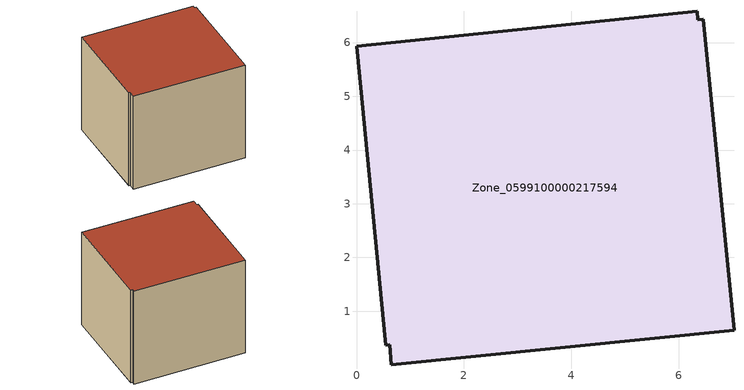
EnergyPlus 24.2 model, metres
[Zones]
Zone_0599100000217594
 floor ground (C_G): 0.55,0.37 0,5.93 6.34,6.58 6.36,6.42 6.45,6.43 7.03,0.65 0.65,0.01 0.61,0.37 z0
 wall outside (C_F): 0.65,0.01 7.03,0.65 6.45,6.43 6.36,6.42 6.34,6.58 0,5.93 0.55,0.37 0.61,0.37 0.65,0.01 z0:5.8
 roof outside (C_R): 6.45,6.43 6.36,6.42 6.34,6.58 0,5.93 0.55,0.37 0.61,0.37 0.65,0.01 7.03,0.65 z5.8
[BUILDING]
Pand.0599100000217594: North Axis=0; Terrain=City; Loads Convergence Tolerance Value=0.04; Temperature Convergence Tolerance Value=0.4; Solar Distribution=FullExterior; Maximum Number of Warmup Days=25; Minimum Number of Warmup Days=1
[Site:Location]
Rotterdam.The.Hague.AP_ZH_NLD Design_Conditions: Latitude=51.96; Longitude=4.45; Time Zone=1; Elevation=-4.5
[SITE:GROUNDTEMPERATURE:BUILDINGSURFACE]
18, 18, 18, 18, 18, 18, 18, 18, 18, 18, 18, 18
[MATERIAL] Thermal Absorptance=0.9; Solar Absorptance=0.7; Visible Absorptance=0.7
Name | Roughness | Thickness | Conductivity | Density | Specific Heat
G.TI.1946-1964 | MediumSmooth | 0.15 | 1 | 540 | 1210
F.TI.1946-1964 | Rough | 0.3 | 0.857143 | 1920 | 840
R.TI.1946-1964 | MediumRough | 0.2 | 0.277778 | 1500 | 1000
[CONSTRUCTION]
C_G: G.TI.1946-1964
C_F: F.TI.1946-1964
C_R: R.TI.1946-1964
[ZONE]
Zone_0599100000217594: Type=1; Multiplier=1; Ceiling Height=Autocalculate; Volume=Autocalculate; Floor Area=autocalculate; Part of Total Floor Area=Yes
[ZONEINFILTRATION:DESIGNFLOWRATE]
Infil_Zone_0599100000217594: Zone or ZoneList or Space or SpaceList=Zone_0599100000217594; Schedule=AlwaysOn; Design Flow Rate Calculation Method=Flow/Area; Flow Rate per Floor Area=0.003; Constant Term Coefficient=1; Temperature Term Coefficient=0; Velocity Term Coefficient=0; Velocity Squared Term Coefficient=0
[HVACTEMPLATE:ZONE:IDEALLOADSAIRSYSTEM]
Zone_0599100000217594: Maximum Heating Supply Air Temperature=50; Minimum Cooling Supply Air Temperature=13; Maximum Heating Supply Air Humidity Ratio=0.0156; Minimum Cooling Supply Air Humidity Ratio=0.0077; Heating Limit=NoLimit; Cooling Limit=NoLimit; Dehumidification Control Type=ConstantSensibleHeatRatio; Cooling Sensible Heat Ratio=0.7; Dehumidification Setpoint=60; Humidification Control Type=None; Humidification Setpoint=30; Outdoor Air Method=None; Outdoor Air Flow Rate per Person=0.00944; Outdoor Air Flow Rate per Zone Floor Area=0; Outdoor Air Flow Rate per Zone=0; Demand Controlled Ventilation Type=None; Outdoor Air Economizer Type=NoEconomizer; Heat Recovery Type=None; Sensible Heat Recovery Effectiveness=0.7; Latent Heat Recovery Effectiveness=0.65
[ZONECONTROL:THERMOSTAT]
ThermostatControl_Zone_0599100000217594: Zone or ZoneList=Zone_0599100000217594; Control Type Schedule=DualSetpointControlType; Control 1=Thermostat_Zone_0599100000217594; Temperature Difference Between Cutout And Setpoint=0
[THERMOSTATSETPOINT:DUALSETPOINT]
Thermostat_Zone_0599100000217594: Heating Setpoint Temperature Schedule=HeatingSetpoint_Zone_0599100000217594; Cooling Setpoint Temperature Schedule=CoolingSetpoint_Zone_0599100000217594
[SCHEDULE:COMPACT]
HeatingSetpoint_Zone_0599100000217594: Through: 12/31, For: AllDays, Until: 24:00, 21
CoolingSetpoint_Zone_0599100000217594: Through: 12/31, For: AllDays, Until: 24:00, 24
DualSetpointControlType: Through: 12/31, For: AllDays, Until: 24:00, 4
AlwaysOn: Through: 12/31, For: AllDays, Until: 24:00, 1
